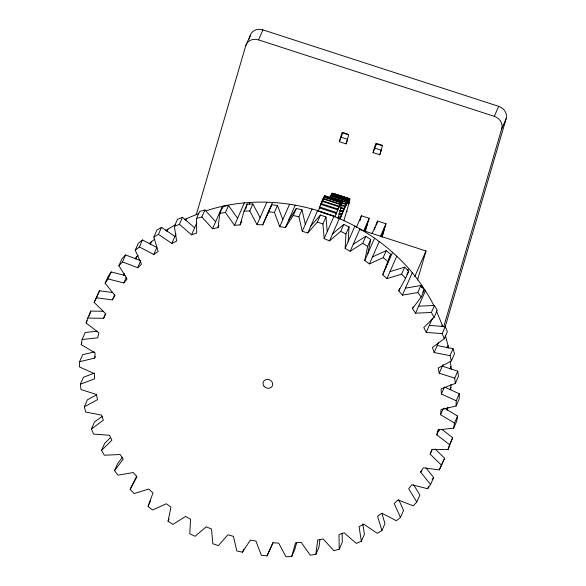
<?xml version="1.0" encoding="UTF-8"?>
<svg xmlns="http://www.w3.org/2000/svg" width="586" height="586" viewBox="0 0 586 586"><rect width="100%" height="100%" fill="white"/><g stroke="black" fill="none" stroke-linecap="round" stroke-linejoin="round"><path stroke-width="0.88" d="M94.192 351.952L82.685 354.698L79.608 361.701L79.498 366.946L94.331 373.648L94.595 378.856L80.363 384.27L81.007 389.543L96.485 394.488L97.488 399.681L84.325 406.823L85.71 412.046L101.576 415.144L103.297 420.235L91.431 428.989L93.533 434.065L109.509 435.266L111.919 440.174L101.554 450.385L104.337 455.219L120.152 454.509L123.214 459.138L114.519 470.639L117.94 475.158L133.322 472.536L136.985 476.821L130.114 489.405L134.106 493.537L148.793 489.054L152.99 492.914L148.06 506.37L152.558 510.032L166.299 503.77L170.958 507.132L168.057 521.24L172.987 524.375L185.55 516.434L190.589 519.247L189.769 533.751L195.035 536.307L206.199 526.829L211.546 529.048L212.806 543.705L218.336 545.632L227.91 534.776L233.462 536.358L236.795 550.921L242.479 552.188L250.303 540.138L255.965 541.061L261.305 555.279L267.055 555.865L272.995 542.826L278.672 543.076L285.931 556.7L291.652 556.605L294.721 549.595L296.699 542.695M79.608 361.701L94.661 358.112L95.144 352.984L81.22 344.641L82.077 339.514L85.146 332.511L97.298 331.185M291.652 556.605L295.608 542.797L301.197 542.365L310.25 555.169L315.832 554.378L317.737 540.05L323.15 538.944L333.844 550.701L339.199 549.243L339.016 534.63L344.158 532.864L356.31 543.383L361.342 541.274L359.072 526.631L363.855 524.243L377.259 533.333L381.889 530.608L377.574 516.185L381.918 513.211L396.334 520.72L400.48 517.431L394.195 503.477L398.026 499.968L413.218 505.777L416.8 501.975L408.654 488.717L411.899 484.739L427.612 488.739L430.578 484.49L420.704 472.17L423.319 467.782L439.266 469.906L441.566 465.284L430.146 454.106L432.072 449.389L447.997 449.601L449.587 444.693L436.804 434.841L438.02 429.875L453.637 428.176L454.494 423.055L440.569 414.705L441.053 409.577L456.106 405.988L456.216 400.743L441.383 394.041L441.126 388.833L455.351 383.42L458.42 376.417L457.783 371.143L442.305 366.199M450.832 389.778L450.942 384.438M441.383 394.041L444.459 387.038L459.285 393.741L459.182 398.985L456.106 405.988M331.705 194.984L332.387 193.234L349.717 198.874L348.582 202.089L348.736 204.104L343.821 220.878M367.825 253.548L370.726 239.447L365.803 236.312L362.727 243.315L350.164 251.262L345.125 248.442L345.945 233.939L349.022 226.936L343.748 224.379L332.584 233.858M348.194 241.439L349.022 226.936M82.077 339.514L97.694 337.814L98.909 332.848L86.127 322.996L87.717 318.088L103.641 318.301L105.568 313.583L94.148 302.405L96.448 297.783L112.395 299.907L115.01 295.52L105.136 283.199L108.102 278.951L123.814 282.95L127.059 278.973L118.914 265.714L122.496 261.92L137.688 267.721L141.519 264.213L135.234 250.259L139.38 246.97L153.796 254.478L158.139 251.504L153.825 237.081L158.454 234.356L171.859 243.446L176.642 241.058L174.372 226.416L179.404 224.306L191.556 234.825L196.698 233.06L196.515 218.446L201.87 216.988L212.564 228.745L217.977 227.639L219.882 213.311L222.951 206.309L228.533 205.518L237.594 218.322M222.717 208.096L222.951 206.309M319.978 539.318L318.909 547.375L315.832 554.378M444.415 408.164L457.571 416.045L456.714 421.173L453.637 428.176M447.426 410.017L447.851 407.482L446.781 409.914M337.851 209.026L336.174 214.029L336.481 212.491L319.641 207.026L319.333 208.572L321.011 203.562L337.851 209.026L337.397 210.975L339.06 206.147L322.219 200.69L321.062 204.126M385.8 267.773L390.723 254.317L386.225 250.654L383.156 257.657L369.414 263.92L364.756 260.558L367.656 246.45L370.726 239.447M338.657 216.725L340.334 217.267L339.961 219.003C342.744 213.538 344.129 206.082 348.567 202.038M341.184 215.956L341.638 214.022L339.111 213.201M321.011 203.562L320.557 205.51L320.842 204.836M342.334 213.187L342.854 211.063L340.327 210.242M322.219 200.69L321.633 203.012L323.245 198.449L340.085 203.913L339.367 206.572L340.898 202.346C338.107 211.795 343.579 194.655 340.569 204.668C344.942 192.604 337.726 213.458 342.004 201.716L324.659 196.024L323.955 197.885M339.06 206.147L338.474 208.477L340.085 203.913M343.403 210.696L343.989 208.389L340.62 207.298M344.385 208.506L345.029 206.023L341.667 204.932M337.997 218.49L341.023 207.796L341.169 207.122L340.298 209.319L342.004 201.716M322.703 200.441L323.245 198.449M345.271 206.616L345.989 203.972L324.058 196.889L322.718 200.727M346.07 205.041L346.839 202.243L329.999 196.779L329.808 197.167L346.648 202.624L346.839 202.243M323.435 199.094L324.058 196.889M330.343 196.852L330.753 195.387L347.593 200.844L346.765 203.781M228.533 205.518L225.464 212.52L234.517 225.324L240.106 224.892L244.062 211.085L247.138 204.082L252.852 203.987L260.118 217.611M245.659 209.261L247.138 204.082M347.366 202.844L348.245 199.789L331.405 194.325L330.086 198.053M196.229 214.828L245.798 45.598L250.193 35.6A10.636 9.369 23.7 0 1 262.931 29.871L498.693 106.344A10.636 9.369 23.7 0 1 506.158 118.621L445.03 327.303M249.167 39.101L250.193 35.6M339.36 141.687L341.997 132.685L348.729 134.868L346.092 143.87L339.36 141.687L342.942 132.531M324.197 197.614L324.659 196.024M331.486 195.189L331.947 193.607L348.787 199.064L347.857 202.243M348.736 204.104L349.732 200.72L348.773 203.364M373.04 152.609L375.677 143.607L382.409 145.789L379.772 154.799L373.04 152.609L376.622 143.453M359.936 220.871L361.43 215.787L369.173 218.3L365.203 231.858M376.351 225.266L377.596 221.032L386.013 223.757L382.043 237.323M417.518 279.976L426.007 250.976L360.258 229.646M443.719 326.79L501.77 128.627L506.158 118.621M348.245 201.965L349.227 198.691L347.967 202.141M318.323 211.194L319.641 207.026M334.994 217.091L336.481 212.491M324.527 197.563L324.966 195.849L324.395 197.504M348.531 202.024L349.476 198.639L348.362 201.965M379.772 154.799L381.127 150.756M340.276 218.212L341.638 214.022M348.707 202.412L349.717 198.874M348.773 203.137L349.842 199.452L348.729 202.566M341.484 215.238L342.854 211.063M342.612 212.535L343.989 208.389M343.652 210.118L345.029 206.023M344.612 208.001L345.989 203.972M89.204 315.993L90.793 311.085L103.18 311.247M438.76 431.259L439.317 429.553M442.005 429.479L452.663 437.683L447.997 449.601M345.484 206.191L346.648 202.624M346.092 143.87L347.652 139.329L340.913 137.146M329.881 197.812L330.753 195.387M346.253 204.697L347.593 200.844M346.927 203.518L348.245 199.789M347.498 202.668L348.787 199.064M374.542 229.324L374.828 228.503M455.351 383.42L454.707 378.146L439.229 373.201L438.225 368.008L451.388 360.866L450.004 355.643L434.138 352.545L432.417 347.454L444.283 338.701L442.181 333.624L426.205 332.423L423.795 327.523L434.16 317.304L431.377 312.47L415.562 313.18L412.5 308.551L421.195 297.051L424.264 290.048L420.851 285.529L417.774 292.531L402.392 295.154L398.736 290.868L405.6 278.284L408.676 271.281L404.684 267.15L401.608 274.153L386.921 278.636L382.724 274.775L390.723 254.317M340.334 217.267L340.012 218.087L337.492 217.267M375.091 227.793L375.311 227.236M94.148 302.405L99.517 290.781L112.812 292.546M96.448 297.783L99.517 290.781M87.717 318.088L90.793 311.085M86.127 322.996L87.153 320.667M105.136 283.199L108.212 276.196L111.179 271.948L125.14 275.501M108.102 278.951L111.179 271.948M81.22 344.641L81.901 343.081M118.914 265.714L121.983 258.712L125.572 254.91L140.765 260.719L137.688 267.721M122.496 261.92L125.572 254.91M103.641 318.301L105.692 313.627M112.395 299.907L114.79 294.458M123.771 275.552L124.481 273.933M135.234 250.259L138.311 243.256L142.449 239.96L156.872 247.475L153.796 254.478M139.38 246.97L142.449 239.96M123.814 282.95L126.202 277.5M80.363 384.27L83.439 377.267L94.317 373.128M135.82 259.005L136.89 256.573M94.661 358.112L95.342 356.559M150.287 244.252L151.349 241.82M153.825 237.081L156.901 230.078L161.531 227.353L174.928 236.444M158.454 234.356L161.531 227.353M84.325 406.823L87.402 399.82L96.69 394.781M166.907 231.543L167.97 229.111M174.372 226.416L177.448 219.413L182.48 217.303L194.633 227.822M245.798 45.598A10.636 9.369 23.7 0 1 258.543 39.877L262.931 29.871M179.404 224.306L182.48 217.303M171.859 243.446L175.998 234.019M91.431 428.989L94.507 421.986L102.184 416.324M185.762 220.285L186.473 218.666M196.515 218.446L199.592 211.443L204.946 209.986L215.641 221.742M191.556 234.825L196.764 222.958M201.87 216.988L204.946 209.986M101.554 450.385L104.63 443.382L110.461 437.632M212.564 228.745L222.394 206.353M217.977 227.639L219.003 225.302M114.519 470.639L117.596 463.636L122.489 457.168M234.517 225.324L244.347 202.924M240.106 224.892L241.82 220.995M249.226 204.111L249.944 202.492M282.826 219.618L277.478 205.408L271.728 204.814L262.718 224.863L257.042 224.614L249.783 210.989L252.852 203.987M130.114 489.405L136.619 476.11M257.042 224.614L266.872 202.214M262.718 224.863L272.549 202.463M305.328 224.328L301.995 209.766L296.311 208.499L293.234 215.501L285.411 227.551L279.749 226.628L274.409 212.41L277.478 205.408M148.06 506.37L150.792 500.144M279.749 226.628L289.579 204.228M285.411 227.551L295.241 205.151M327.244 231.638L325.977 216.981L320.454 215.055L317.378 222.057L307.804 232.913L302.251 231.331L298.919 216.769L301.995 209.766M168.057 521.24L169.083 518.903M302.251 231.331L312.082 208.931M307.804 232.913L317.634 210.52M343.748 224.379L340.678 231.382L329.515 240.868L324.168 238.641L322.908 223.984L325.977 216.981M324.168 238.641L333.998 216.249M329.515 240.868L339.345 218.468M345.125 248.442L354.955 226.042M356.317 227.419L361.43 215.787M350.164 251.262L360.002 228.862M363.701 230.767L369.173 218.3M372.125 233.499L377.596 221.032M364.756 260.558L374.586 238.158M380.541 236.231L386.013 223.757M242.479 552.188L243.849 549.075M369.414 263.92L379.245 241.527M382.724 274.775L392.554 252.383M386.921 278.636L396.751 256.243M267.055 555.865L273.105 542.343M398.736 290.868L399.755 288.532M407.497 270.9L408.567 268.469M402.392 295.154L412.229 272.754M414.742 276.643L426.007 250.976M501.77 128.627A10.636 9.369 23.7 0 0 494.298 116.35L498.693 106.344M412.5 308.551L413.181 306.991M421.62 287.77L422.33 286.151M415.562 313.18L425.399 290.788M431.377 312.47L434.453 305.467L418.638 306.178M426.205 332.423L432.483 318.132M434.16 317.304L437.237 310.302L434.453 305.467M339.199 549.243L342.275 542.233L342.158 533.106M441.536 326.673L442.247 325.054M442.181 333.624L445.257 326.622L429.282 325.42M434.138 352.545L438.636 342.305M444.283 338.701L447.36 331.698L445.257 326.622M361.342 541.274L364.419 534.264L362.815 523.928M446.993 348.04L448.063 345.608M439.229 373.201L443.016 364.58M450.004 355.643L453.073 348.641L437.215 345.542M451.388 360.866L454.458 353.863L453.073 348.641M449.887 368.872L450.956 366.44M381.889 530.608L384.958 523.606L381.918 513.424M454.707 378.146L457.783 371.143M449.814 389.609L450.883 387.178M440.569 414.705L443.302 408.479M400.48 517.431L403.556 510.428L398.751 499.755M436.804 434.841L439.192 429.399M420.704 472.17L421.393 470.609M430.146 454.106L432.19 449.44M456.216 400.743L459.285 393.741M416.8 501.975L419.876 494.965L413.65 484.834M454.494 423.055L457.571 416.045M427.612 488.739L428.637 486.402M430.578 484.49L433.655 477.487L425.978 467.906M449.587 444.693L452.663 437.683M439.266 469.906L442.342 462.903M441.566 465.284L444.642 458.281L435.12 448.964M265.788 217.853L271.728 204.814M442.73 462.134L444.642 458.281M406.955 274.424L408.676 271.281M288.48 220.548L296.311 208.499M123.368 275.222L124.349 273.823M432.168 479.612L433.655 477.487M422.638 292.202L424.264 290.048M331.947 193.607L348.67 199.211M310.873 225.91L320.454 215.055M135.117 258.455L138.142 255.254M149.298 243.446L154.763 239.117M353.241 244.252L365.803 236.312M165.684 230.459L175.595 224.636M372.491 256.917L386.225 250.654M184.81 219.362L198.903 213.465M389.998 271.633L404.684 267.15M206.528 210.66C291.806 182.788 393.038 225.288 433.625 305.123M405.468 288.151L420.851 285.529M219.882 213.311L225.464 212.52M244.062 211.085L249.783 210.989M268.659 211.824L274.409 212.41M293.234 215.501L298.919 216.769M258.543 39.877L494.298 116.35M343.784 132.802L347.989 134.165M377.465 143.724L382.512 145.365M374.593 148.068L381.332 150.258M349.549 198.669L332.709 193.204M332.291 193.292L349.754 198.984M331.258 194.545L348.099 200.009M330.585 195.687L347.425 201.152M324.966 195.849L341.872 201.342M324.541 196.164L341.382 201.621M337.8 200.551L342.012 201.914M323.89 197.189L340.73 202.653M341.557 203.071L345.769 204.433M323.025 198.91L339.865 204.375M341.426 205.466L344.788 206.565M321.956 201.306L338.796 206.763M340.356 207.913L343.726 209.004M320.71 204.316L337.551 209.781M339.199 210.652L342.568 211.744M338.803 213.956L341.33 214.776M319.297 207.913L336.137 213.37M318.125 211.019L334.965 216.476M320.85 212.015L335.163 216.659M317.378 222.057L322.908 223.984M340.678 231.382L345.945 233.939M362.727 243.315L367.656 246.45M383.156 257.657L387.654 261.319M401.608 274.153L405.6 278.284M417.774 292.531L421.195 297.051M346.956 211.121L347.146 211.7M436.387 310.866L442.943 326.732M445.331 335.302L448.744 348.194M450.319 361.225L451.271 369.048M381.852 235.806C383.105 233.997 386.643 220.512 381.852 235.806M365.049 230.217L364.968 230.752L367.173 224.013L365.049 230.217M264.037 386.277A4.966 4.373 23.7 0 0 272.387 385.881A4.966 4.373 23.7 0 0 267.15 379.376A4.966 4.373 23.7 0 0 264.037 386.277"/></g></svg>
